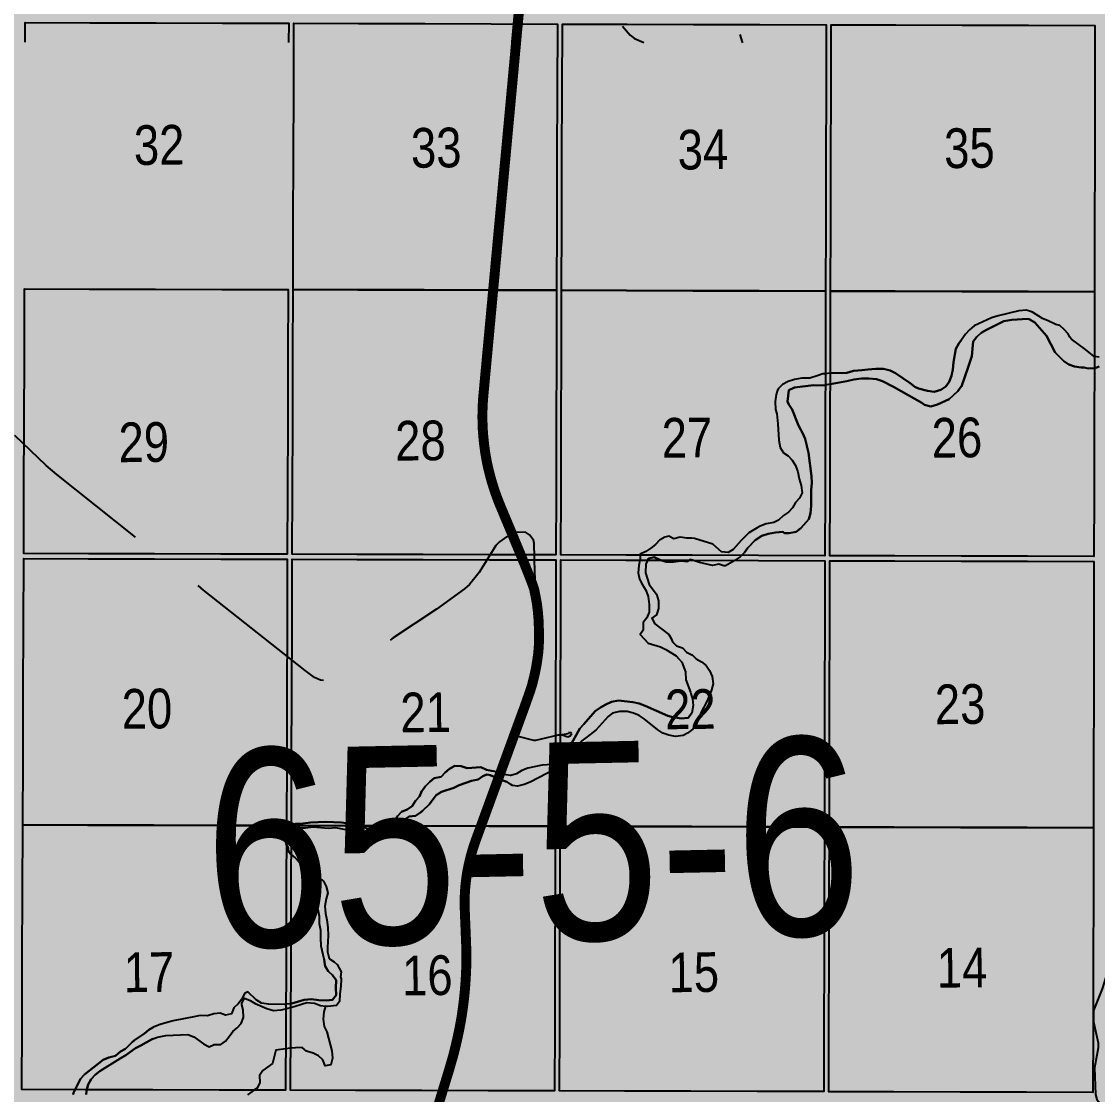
# Model space of a CAD drawing. Extents: x 405326 to 424052, y 6044755 to 6062236.
# Drawn here: x 416348.8 to 416565, y 6050260.4 to 6050475.9 of the extents above; entities that cross this region are included whole.
import ezdxf
from ezdxf.enums import TextEntityAlignment as Align

# ---------------------------------------------------------------- set-up
doc = ezdxf.new("R2010")
doc.units = 0
doc.header["$LTSCALE"] = 5
doc.linetypes.add('DASHED2', pattern=[9.525, 6.35, -3.175])
for name, color, linetype in [('Quarters', 8, 'Continuous'), ('RoadSeg', 57, 'DASHED2'), ('ROUTE-MAP-HWY', 2, 'Continuous'), ('T-WATER', 160, 'Continuous'), ('T-WATER-T', 170, 'Continuous')]:
    doc.layers.add(name, color=color, linetype=linetype)
doc.layers.add('ROUTE-MAP-BACKGROUND-H', color=7, linetype='Continuous', true_color=0xf0ebff)
doc.styles.add('120', font='ARIALN.TTF', dxfattribs={"height": 13})
doc.styles.add('TXT', font='ARIALN.TTF', dxfattribs={"height": 0.2})

msp = doc.modelspace()

# ---------------------------------------------------------------- hatches: boundary and pattern name
at = {"layer": 'ROUTE-MAP-BACKGROUND-H'}
h = msp.add_hatch(color=256, dxfattribs=at)
h.dxf.hatch_style = 1
h.paths.add_polyline_path([(417500.313, 6050470.993), (417499.828, 6050583.719), (417489.556, 6051448.866), (416064.545, 6051448.577), (416073.609, 6050477.938), (416071.924, 6050150.968), (416104.424, 6050150.804), (416615.018, 6050150.686), (416614.752, 6050098.449), (417501.84, 6050099.469), (417600.187, 6050099.469), (417600.187, 6050157.259), (417501.84, 6050157.777)])

# ---------------------------------------------------------------- linework, layer by layer
at = {"layer": 'Quarters', "flags": 128}
msp.add_lwpolyline([(416349.551, 6050471.772), (416349.564, 6050475.708), (416362.546, 6050475.674), (416375.861, 6050475.64), (416389.177, 6050475.605), (416402.493, 6050475.571), (416402.481, 6050471.736)], dxfattribs=at)
for points in [[(416456.35, 6050435.304), (416456.315, 6050421.929), (416442.995, 6050421.963), (416429.676, 6050421.998), (416416.357, 6050422.033), (416403.372, 6050422.067), (416403.413, 6050435.442), (416403.454, 6050448.818), (416403.495, 6050462.193), (416403.536, 6050475.568), (416416.515, 6050475.534), (416429.828, 6050475.5), (416443.141, 6050475.465), (416456.454, 6050475.43), (416456.419, 6050462.055), (416456.384, 6050448.68)], [(416510.364, 6050435.162), (416510.334, 6050421.786), (416496.997, 6050421.821), (416483.659, 6050421.856), (416470.322, 6050421.892), (416457.318, 6050421.926), (416457.353, 6050435.301), (416457.388, 6050448.677), (416457.423, 6050462.052), (416457.458, 6050475.428), (416470.456, 6050475.394), (416483.789, 6050475.359), (416497.122, 6050475.325), (416510.455, 6050475.29), (416510.425, 6050461.914), (416510.394, 6050448.538)], [(416564.378, 6050435.021), (416564.353, 6050421.644), (416551.016, 6050421.679), (416537.678, 6050421.714), (416524.341, 6050421.749), (416511.338, 6050421.784), (416511.368, 6050435.16), (416511.398, 6050448.536), (416511.428, 6050461.912), (416511.458, 6050475.288), (416524.456, 6050475.254), (416537.789, 6050475.219), (416551.121, 6050475.185), (416564.454, 6050475.15), (416564.429, 6050461.774), (416564.404, 6050448.397)], [(416402.246, 6050381.944), (416402.206, 6050368.903), (416388.885, 6050368.938), (416375.563, 6050368.973), (416362.242, 6050369.007), (416349.254, 6050369.041), (416349.298, 6050382.082), (416349.343, 6050395.457), (416349.388, 6050408.832), (416349.433, 6050422.208), (416362.416, 6050422.174), (416375.734, 6050422.139), (416389.051, 6050422.105), (416402.368, 6050422.07), (416402.328, 6050408.695), (416402.287, 6050395.319)], [(416456.211, 6050381.802), (416456.177, 6050368.761), (416442.852, 6050368.796), (416429.526, 6050368.831), (416416.201, 6050368.866), (416403.209, 6050368.901), (416403.249, 6050381.941), (416403.29, 6050395.317), (416403.331, 6050408.692), (416403.372, 6050422.067), (416416.357, 6050422.033), (416429.676, 6050421.998), (416442.995, 6050421.963), (416456.315, 6050421.929), (416456.28, 6050408.553), (416456.245, 6050395.177)], [(416510.245, 6050381.658), (416510.216, 6050368.616), (416496.874, 6050368.652), (416483.531, 6050368.688), (416470.188, 6050368.723), (416457.18, 6050368.758), (416457.214, 6050381.799), (416457.249, 6050395.175), (416457.283, 6050408.55), (416457.318, 6050421.926), (416470.322, 6050421.892), (416483.659, 6050421.856), (416496.997, 6050421.821), (416510.334, 6050421.786), (416510.305, 6050408.41), (416510.275, 6050395.034)], [(416564.279, 6050381.514), (416564.254, 6050368.472), (416550.912, 6050368.507), (416537.57, 6050368.543), (416524.227, 6050368.579), (416511.219, 6050368.614), (416511.248, 6050381.655), (416511.278, 6050395.031), (416511.308, 6050408.407), (416511.338, 6050421.784), (416524.341, 6050421.749), (416537.678, 6050421.714), (416551.016, 6050421.679), (416564.353, 6050421.644), (416564.329, 6050408.267), (416564.304, 6050394.891)], [(416402.081, 6050327.774), (416402.04, 6050314.399), (416388.714, 6050314.434), (416375.388, 6050314.468), (416362.062, 6050314.503), (416349.071, 6050314.537), (416349.116, 6050327.912), (416349.161, 6050341.287), (416349.206, 6050354.663), (416349.251, 6050368.038), (416362.238, 6050368.004), (416375.56, 6050367.969), (416388.881, 6050367.935), (416402.203, 6050367.9), (416402.162, 6050354.525), (416402.121, 6050341.15)], [(416456.07, 6050327.631), (416456.036, 6050314.255), (416442.704, 6050314.291), (416429.372, 6050314.326), (416416.04, 6050314.362), (416403.043, 6050314.396), (416403.084, 6050327.772), (416403.125, 6050341.147), (416403.166, 6050354.522), (416403.206, 6050367.897), (416416.198, 6050367.863), (416429.523, 6050367.828), (416442.849, 6050367.793), (416456.174, 6050367.758), (416456.14, 6050354.382), (416456.105, 6050341.007)], [(416510.124, 6050327.485), (416510.095, 6050314.109), (416496.747, 6050314.145), (416483.4, 6050314.181), (416470.052, 6050314.218), (416457.039, 6050314.253), (416457.074, 6050327.628), (416457.108, 6050341.004), (416457.143, 6050354.379), (416457.178, 6050367.755), (416470.186, 6050367.72), (416483.529, 6050367.684), (416496.871, 6050367.649), (416510.214, 6050367.613), (416510.184, 6050354.237), (416510.154, 6050340.861)], [(416564.178, 6050327.339), (416564.153, 6050313.962), (416550.806, 6050313.998), (416537.458, 6050314.035), (416524.111, 6050314.071), (416511.098, 6050314.106), (416511.128, 6050327.482), (416511.157, 6050340.858), (416511.187, 6050354.234), (416511.217, 6050367.61), (416524.225, 6050367.576), (416537.568, 6050367.54), (416550.91, 6050367.504), (416564.253, 6050367.469), (416564.228, 6050354.092), (416564.203, 6050340.715)], [(416401.917, 6050274.273), (416401.877, 6050261.232), (416388.548, 6050261.267), (416375.218, 6050261.302), (416361.888, 6050261.336), (416348.892, 6050261.37), (416348.936, 6050274.411), (416348.981, 6050287.786), (416349.026, 6050301.162), (416349.071, 6050314.537), (416362.062, 6050314.503), (416375.388, 6050314.468), (416388.714, 6050314.434), (416402.04, 6050314.399), (416401.999, 6050301.024), (416401.958, 6050287.648)], [(416455.932, 6050274.129), (416455.898, 6050261.088), (416442.56, 6050261.123), (416429.222, 6050261.159), (416415.884, 6050261.195), (416402.881, 6050261.23), (416402.921, 6050274.27), (416402.961, 6050287.646), (416403.002, 6050301.021), (416403.043, 6050314.396), (416416.04, 6050314.362), (416429.372, 6050314.326), (416442.704, 6050314.291), (416456.036, 6050314.255), (416456.001, 6050300.88), (416455.966, 6050287.504)], [(416510.005, 6050273.981), (416509.976, 6050260.939), (416496.624, 6050260.976), (416483.272, 6050261.013), (416469.919, 6050261.049), (416456.901, 6050261.085), (416456.935, 6050274.126), (416456.97, 6050287.502), (416457.004, 6050300.877), (416457.039, 6050314.253), (416470.052, 6050314.218), (416483.4, 6050314.181), (416496.747, 6050314.145), (416510.095, 6050314.109), (416510.065, 6050300.733), (416510.035, 6050287.357)], [(416564.078, 6050273.832), (416564.054, 6050260.79), (416550.702, 6050260.827), (416537.35, 6050260.863), (416523.997, 6050260.9), (416510.979, 6050260.936), (416511.009, 6050273.978), (416511.038, 6050287.354), (416511.068, 6050300.73), (416511.098, 6050314.106), (416524.111, 6050314.071), (416537.458, 6050314.035), (416550.806, 6050313.998), (416564.153, 6050313.962), (416564.128, 6050300.585), (416564.103, 6050287.209)]]:
    msp.add_lwpolyline(points, close=True, dxfattribs=at)
at = {"layer": 'RoadSeg'}
for p, q in [((416446.248, 6050372.397), (416447.372, 6050372.969)), ((416447.372, 6050372.969), (416448.092, 6050373.268)), ((416448.499, 6050332.326), (416447.78, 6050332.548))]:
    msp.add_line(p, q, dxfattribs=at)
at = {"layer": 'RoadSeg', "flags": 128}
for points in [[(416446.248, 6050372.397), (416444.805, 6050371.402), (416444.122, 6050370.655), (416440.779, 6050365.228), (416438.834, 6050362.825), (416437.788, 6050361.937), (416432.153, 6050357.858), (416423.494, 6050352.085), (416412.187, 6050344.126), (416411.464, 6050343.712), (416410.139, 6050343.45), (416408.905, 6050343.59), (416407.663, 6050344.129), (416405.769, 6050345.553), (416385.398, 6050361.718), (416381.673, 6050364.832), (416374.237, 6050370.329), (416355.928, 6050384.942), (416353.794, 6050386.726), (416347.308, 6050392.941), (416342.535, 6050396.798)], [(416452.158, 6050362.011), (416451.922, 6050365.266), (416451.832, 6050371.052), (416451.684, 6050371.748), (416450.863, 6050372.828), (416450.054, 6050373.31), (416448.092, 6050373.268)], [(416452.069, 6050360.54), (416452.199, 6050361.646), (416452.158, 6050362.011)], [(416448.499, 6050332.326), (416451.644, 6050331.528), (416452.142, 6050331.538), (416456.71, 6050332.601), (416457.442, 6050332.616)], [(416630.49, 6050237.639), (416618.77, 6050250.596), (416612.919, 6050256.626), (416609.993, 6050259.69), (416608.764, 6050261.161), (416584.304, 6050286.587), (416578.619, 6050292.62), (416574.233, 6050297.084), (416573.192, 6050297.528), (416572.062, 6050297.503), (416570.711, 6050296.876), (416570.307, 6050296.516), (416569.929, 6050296.094), (416569.619, 6050295.653), (416569.317, 6050295.183), (416568.444, 6050292.436), (416566.91, 6050284.819), (416565.881, 6050281.57), (416564.144, 6050277.241), (416564.159, 6050274.979), (416565.081, 6050270.742), (416565.103, 6050269.71), (416564.39, 6050265.703), (416564.537, 6050260.384), (416564.857, 6050259.393), (416565.201, 6050258.868), (416567.54, 6050256.822), (416568.122, 6050256.036), (416568.509, 6050255.046), (416568.813, 6050253.289), (416568.682, 6050251.623)]]:
    msp.add_lwpolyline(points, dxfattribs=at)
msp.add_lwpolyline([(416457.442, 6050332.616), (416458.548, 6050332.208), (416459.042, 6050332.451), (416459.365, 6050332.924), (416459.229, 6050333.053), (416458.698, 6050333.009), (416458.601, 6050332.841)], close=True, dxfattribs=at)
at = {"layer": 'ROUTE-MAP-HWY', "const_width": 1.996, "flags": 128}
for points in [[(416448.136, 6050471.705), (416451.817, 6050511.601), (416452.059, 6050514.339), (416452.159, 6050516.234), (416452.27, 6050518.782), (416452.318, 6050521.539), (416452.339, 6050526.432), (416452.339, 6050528.997), (416452.347, 6050530.176), (416452.416, 6050544.584), (416452.5, 6050559.848), (416452.635, 6050585.994), (416452.647, 6050588.266)], [(416447.372, 6050372.969), (416445.237, 6050378.055), (416444.947, 6050378.748), (416444.549, 6050379.75), (416444.048, 6050381.104), (416443.701, 6050382.132), (416443.203, 6050383.742), (416442.723, 6050385.571), (416442.379, 6050387.057), (416442.113, 6050388.455), (416441.935, 6050389.565), (416441.743, 6050391), (416441.63, 6050392.105), (416441.566, 6050392.765), (416441.468, 6050394.098), (416441.419, 6050395.51), (416441.409, 6050396.377), (416441.417, 6050397.579), (416441.447, 6050398.638), (416441.487, 6050399.334), (416441.535, 6050400.082), (416441.607, 6050400.891), (416441.697, 6050401.891), (416446.902, 6050457.984), (416449.152, 6050482.373)], [(416452.069, 6050360.54), (416452.057, 6050360.604), (416451.796, 6050361.846), (416451.437, 6050362.918), (416451.073, 6050363.879), (416450.073, 6050366.409), (416448.652, 6050369.873), (416447.746, 6050372.049), (416447.372, 6050372.969)], [(416432.105, 6050256.819), (416434.62, 6050265.019), (416435.534, 6050268.158), (416435.914, 6050269.655), (416436.275, 6050271.199), (416436.586, 6050272.624), (416436.813, 6050273.743), (416437.043, 6050274.962), (416437.176, 6050275.744), (416437.332, 6050276.746), (416437.459, 6050277.632), (416437.581, 6050278.561), (416437.696, 6050279.521), (416437.795, 6050280.459), (416437.877, 6050281.328), (416437.944, 6050282.133), (416438, 6050282.895), (416438.061, 6050283.869), (416438.112, 6050284.848), (416438.145, 6050285.633), (416438.176, 6050286.656), (416438.188, 6050288.042), (416438.17, 6050289.303), (416438.13, 6050290.68), (416438.089, 6050291.732), (416437.877, 6050296.928), (416437.842, 6050298.193), (416437.833, 6050298.916), (416437.833, 6050299.359), (416437.842, 6050299.858), (416437.854, 6050300.302), (416437.877, 6050300.766), (416437.912, 6050301.365), (416437.957, 6050301.956), (416437.994, 6050302.344), (416438.032, 6050302.723), (416438.079, 6050303.135), (416438.12, 6050303.466), (416438.165, 6050303.818), (416438.213, 6050304.142), (416438.265, 6050304.488), (416438.315, 6050304.791), (416438.37, 6050305.115), (416438.45, 6050305.562), (416438.526, 6050305.952), (416438.583, 6050306.248), (416438.655, 6050306.571), (416438.724, 6050306.881), (416438.805, 6050307.232), (416438.886, 6050307.565), (416438.96, 6050307.871), (416439.007, 6050308.046), (416439.086, 6050308.345), (416439.172, 6050308.669), (416439.265, 6050308.991), (416439.369, 6050309.346), (416439.461, 6050309.649), (416439.587, 6050310.047), (416439.692, 6050310.369), (416439.771, 6050310.599), (416439.848, 6050310.823), (416439.93, 6050311.06), (416440.001, 6050311.258), (416440.186, 6050311.772), (416444.155, 6050322.641), (416444.277, 6050322.975), (416444.615, 6050323.902), (416445.349, 6050325.905), (416447.78, 6050332.548), (416448.191, 6050333.671), (416448.858, 6050335.509), (416449.491, 6050337.227), (416449.935, 6050338.433), (416450.964, 6050341.357), (416451.355, 6050342.59), (416451.695, 6050343.903), (416452.055, 6050345.483), (416452.267, 6050346.633), (416452.428, 6050347.644), (416452.607, 6050348.977), (416452.72, 6050350.276), (416452.766, 6050351.553), (416452.767, 6050352.955), (416452.732, 6050354.471), (416452.672, 6050355.904), (416452.538, 6050357.416), (416452.356, 6050358.948), (416452.069, 6050360.54)]]:
    msp.add_lwpolyline(points, dxfattribs=at)
at = {"layer": 'T-WATER', "flags": 128}
for points in [[(416469.535, 6050474.989), (416471.079, 6050473.214), (416471.966, 6050472.525), (416473.824, 6050471.688)], [(416493.146, 6050473.343), (416493.567, 6050471.794), (416493.617, 6050471.675)], [(416565.297, 6050408.472), (416564.294, 6050408.621), (416564.283, 6050408.623), (416562.543, 6050410.024), (416559.72, 6050412.143), (416559.402, 6050412.491), (416559.078, 6050413.199), (416558.29, 6050414.09), (416557.378, 6050414.832), (416556.586, 6050415.049), (416555.064, 6050415.802), (416553.928, 6050416.273), (416551.935, 6050417.529), (416550.698, 6050417.92), (416549.173, 6050417.808), (416544.992, 6050416.808), (416543.661, 6050416.414), (416540.164, 6050414.768), (416539.264, 6050413.986), (416538.47, 6050413.143), (416537.623, 6050411.949), (416537.108, 6050411.223), (416536.517, 6050410.172), (416536.046, 6050407.474), (416535.915, 6050406.026), (416535.603, 6050404.733), (416535.163, 6050403.559), (416534.462, 6050402.609), (416533.478, 6050401.929), (416532.151, 6050401.534)], [(416564.294, 6050408.621), (416564.283, 6050408.623), (416562.543, 6050410.024), (416559.72, 6050412.143), (416559.402, 6050412.491), (416559.078, 6050413.199), (416558.29, 6050414.09), (416557.378, 6050414.832), (416556.586, 6050415.049), (416555.064, 6050415.802), (416553.928, 6050416.273), (416551.935, 6050417.529), (416550.698, 6050417.92), (416549.173, 6050417.808), (416544.992, 6050416.808), (416543.661, 6050416.414), (416540.164, 6050414.768), (416539.264, 6050413.986), (416538.47, 6050413.143), (416537.623, 6050411.949)], [(416565.294, 6050406.644), (416564.623, 6050406.346), (416564.29, 6050406.315), (416563.104, 6050406.203), (416562.271, 6050406.436), (416561.676, 6050406.392), (416560.345, 6050406.626), (416559.172, 6050407.047), (416558.185, 6050407.728), (416556.484, 6050409.423), (416554.717, 6050412.786), (416552.341, 6050415.48), (416551.243, 6050416.103), (416550.909, 6050416.186), (416547.731, 6050415.967), (416546.143, 6050415.72), (416542.674, 6050414.01), (416541.604, 6050413.383), (416540.727, 6050412.585), (416539.989, 6050411.634), (416539.699, 6050408.72), (416538.984, 6050406.507), (416537.622, 6050402.606), (416537.604, 6050402.583), (416536.907, 6050401.685), (416535.17, 6050400.048), (416532.847, 6050398.956), (416531.49, 6050398.603), (416530.21, 6050398.891), (416529.651, 6050399.325), (416523.951, 6050402.558), (416521.801, 6050403.657), (416520.579, 6050404.054), (416519.059, 6050404.208)], [(416537.604, 6050402.583), (416537.622, 6050402.606), (416538.984, 6050406.507), (416539.699, 6050408.72), (416539.989, 6050411.634), (416540.727, 6050412.585), (416541.604, 6050413.383), (416542.674, 6050414.01), (416546.143, 6050415.72), (416547.731, 6050415.967), (416550.909, 6050416.186), (416551.243, 6050416.103), (416552.341, 6050415.48), (416554.717, 6050412.786), (416556.484, 6050409.423), (416558.185, 6050407.728), (416559.172, 6050407.047), (416560.345, 6050406.626), (416561.676, 6050406.392), (416562.271, 6050406.436), (416563.104, 6050406.203), (416564.29, 6050406.315)], [(416511.266, 6050405.266), (416511.404, 6050405.278), (416514.587, 6050405.374), (416515.967, 6050405.737), (416516.807, 6050405.804), (416517.604, 6050405.869), (416518.812, 6050406.054), (416520.466, 6050406.153), (416521.993, 6050406.134), (416523.286, 6050405.826), (416524.38, 6050405.288), (416527.315, 6050403.254), (416528.253, 6050402.549), (416528.977, 6050402.178), (416530.782, 6050401.765), (416532.151, 6050401.534), (416533.478, 6050401.929), (416534.462, 6050402.609), (416535.163, 6050403.559), (416535.603, 6050404.733), (416535.915, 6050406.026), (416536.046, 6050407.474), (416536.517, 6050410.172), (416537.108, 6050411.223), (416537.623, 6050411.949)], [(416564.29, 6050406.315), (416564.623, 6050406.346), (416565.294, 6050406.644)], [(416532.151, 6050401.534), (416530.782, 6050401.765), (416528.977, 6050402.178), (416528.253, 6050402.549), (416527.315, 6050403.254), (416524.38, 6050405.288), (416523.286, 6050405.826), (416521.993, 6050406.134), (416520.466, 6050406.153), (416518.812, 6050406.054), (416517.604, 6050405.869), (416516.807, 6050405.804), (416515.967, 6050405.737), (416514.587, 6050405.374), (416511.404, 6050405.278), (416511.266, 6050405.266), (416510.262, 6050405.174), (416509.793, 6050405.131), (416508.88, 6050404.843), (416507.161, 6050404.301), (416505.594, 6050404.261), (416504.108, 6050404.013), (416502.813, 6050403.58), (416501.683, 6050402.993), (416500.829, 6050402.17), (416500.644, 6050401.639), (416500.411, 6050400.971), (416500.22, 6050399.572), (416500.272, 6050397.977), (416500.579, 6050397.081), (416500.729, 6050395.083), (416500.975, 6050391.828), (416501.219, 6050390.338), (416501.863, 6050389.293), (416502.85, 6050388.65), (416503.645, 6050387.793), (416504.27, 6050386.707), (416504.762, 6050385.478), (416505.038, 6050384.026), (416505.435, 6050382.714), (416505.665, 6050381.236), (416505.118, 6050380.145), (416504.295, 6050379.282), (416503.664, 6050378.249), (416502.888, 6050377.358), (416501.897, 6050376.666), (416500.853, 6050375.733), (416499.944, 6050375.251), (416498.423, 6050375.041), (416497.169, 6050374.572), (416496.571, 6050374.24), (416494.908, 6050373.239), (416493.376, 6050371.638), (416491.806, 6050369.886), (416490.774, 6050369.243), (416489.447, 6050369.408), (416487.666, 6050370.915), (416484.019, 6050372.093), (416483.504, 6050372.115), (416482.457, 6050372.161), (416481.098, 6050372.34), (416479.868, 6050372.028), (416478.834, 6050372.565), (416478.078, 6050372.315), (416476.975, 6050371.721), (416476.196, 6050370.86), (416475.245, 6050370.129), (416474.204, 6050369.459), (416473.063, 6050368.897), (416473.068, 6050368.739), (416473.093, 6050368), (416473.038, 6050367.736), (416473.036, 6050367.725), (416472.817, 6050366.668), (416472.658, 6050365.182), (416472.977, 6050363.869), (416473.549, 6050362.744), (416474.215, 6050361.717), (416474.668, 6050360.449), (416474.907, 6050358.816), (416474.914, 6050357.281), (416474.442, 6050356.127), (416473.719, 6050355.175), (416473.667, 6050354.724), (416473.712, 6050353.681), (416473.092, 6050352.775), (416474.725, 6050351.049), (416477.186, 6050350.291), (416478.264, 6050349.743), (416480.331, 6050348.51), (416481.447, 6050347.213)], [(416510.262, 6050405.174), (416509.793, 6050405.131), (416508.88, 6050404.843), (416507.161, 6050404.301), (416505.594, 6050404.261), (416504.108, 6050404.013), (416502.813, 6050403.58), (416501.683, 6050402.993), (416500.829, 6050402.17), (416500.644, 6050401.639), (416500.411, 6050400.971), (416500.22, 6050399.572), (416500.272, 6050397.977), (416500.579, 6050397.081), (416500.729, 6050395.083)], [(416519.059, 6050404.208), (416517.52, 6050404.211), (416516.023, 6050403.981), (416514.621, 6050403.659), (416511.261, 6050403.076), (416510.257, 6050402.902), (416510.157, 6050402.884), (416508.609, 6050402.773), (416507.943, 6050402.893), (416504.064, 6050402.437), (416502.943, 6050401.863), (416502.706, 6050399.593), (416502.924, 6050398.988), (416503.597, 6050397.975), (416504.79, 6050395.072), (416505.092, 6050394.336), (416505.723, 6050393.279), (416506.233, 6050392.071), (416506.907, 6050389.25), (416507.478, 6050384.615), (416507.547, 6050383.243), (416507.413, 6050381.792), (416507.434, 6050378.626), (416507.332, 6050377.159), (416506.957, 6050375.932), (416505.341, 6050374.177), (416504.428, 6050373.39), (416503.017, 6050373.133), (416502.118, 6050373.132), (416501.734, 6050373.408), (416500.259, 6050373.261), (416498.79, 6050373.012), (416497.531, 6050372.575), (416496.208, 6050371.733), (416494.75, 6050370.179), (416494.021, 6050369.242), (416493.455, 6050368.685), (416493.173, 6050368.407), (416492.163, 6050367.685), (416492.089, 6050367.632), (416490.216, 6050366.575), (416489.883, 6050366.563), (416488.909, 6050366.932), (416487.597, 6050366.657), (416485.041, 6050367.269), (416483.607, 6050367.708), (416483.115, 6050367.859), (416482.933, 6050367.71), (416482.648, 6050367.476), (416481.281, 6050367.597), (416479.776, 6050367.407), (416478.306, 6050367.395), (416477.239, 6050367.725), (416477.047, 6050367.784), (416475.934, 6050368.308), (416474.779, 6050368.04), (416474.616, 6050367.732), (416474.213, 6050366.967), (416474.158, 6050365.201), (416474.916, 6050362.812), (416476.381, 6050360.854), (416476.804, 6050359.538), (416476.742, 6050358.007), (416476.373, 6050356.765), (416475.414, 6050356.044), (416476.024, 6050354.953), (416478.82, 6050352.756), (416479.352, 6050351.958), (416479.575, 6050351.333), (416480.395, 6050350.488), (416481.618, 6050350.131), (416482.43, 6050349.255), (416483.448, 6050348.728), (416483.51, 6050348.696), (416484.353, 6050347.868), (416485.42, 6050347.281), (416486.346, 6050346.549), (416487.04, 6050345.554), (416487.569, 6050344.37), (416487.729, 6050342.891), (416487.419, 6050341.637), (416487.138, 6050340.947), (416486.469, 6050339.306), (416485.354, 6050337.146), (416484.399, 6050334.842), (416483.667, 6050333.745), (416483.411, 6050333.559), (416482.595, 6050332.965), (416481.723, 6050332.491), (416480.195, 6050332.319), (416478.828, 6050332.531)], [(416504.79, 6050395.072), (416503.597, 6050397.975), (416502.924, 6050398.988), (416502.706, 6050399.593), (416502.943, 6050401.863), (416504.064, 6050402.437), (416507.943, 6050402.893), (416508.609, 6050402.773), (416510.157, 6050402.884), (416510.257, 6050402.902)], [(416511.261, 6050403.076), (416514.621, 6050403.659), (416516.023, 6050403.981), (416517.52, 6050404.211), (416519.059, 6050404.208), (416520.579, 6050404.054), (416521.801, 6050403.657), (416523.951, 6050402.558), (416529.651, 6050399.325), (416530.21, 6050398.891), (416531.49, 6050398.603), (416532.847, 6050398.956), (416535.17, 6050400.048), (416536.907, 6050401.685), (416537.604, 6050402.583)], [(416500.729, 6050395.083), (416500.975, 6050391.828), (416501.219, 6050390.338), (416501.863, 6050389.293), (416502.85, 6050388.65), (416503.645, 6050387.793), (416504.27, 6050386.707), (416504.762, 6050385.478), (416505.038, 6050384.026), (416505.435, 6050382.714), (416505.665, 6050381.236), (416505.118, 6050380.145), (416504.295, 6050379.282), (416503.664, 6050378.249), (416502.888, 6050377.358), (416501.897, 6050376.666), (416500.853, 6050375.733), (416499.944, 6050375.251), (416498.423, 6050375.041), (416497.169, 6050374.572), (416496.571, 6050374.24), (416494.908, 6050373.239), (416493.376, 6050371.638), (416491.806, 6050369.886), (416490.774, 6050369.243), (416489.447, 6050369.408), (416487.666, 6050370.915), (416484.019, 6050372.093), (416483.504, 6050372.115)], [(416493.455, 6050368.685), (416494.021, 6050369.242), (416494.75, 6050370.179), (416496.208, 6050371.733), (416497.531, 6050372.575), (416498.79, 6050373.012), (416500.259, 6050373.261), (416501.734, 6050373.408), (416502.118, 6050373.132), (416503.017, 6050373.133), (416504.428, 6050373.39), (416505.341, 6050374.177), (416506.957, 6050375.932), (416507.332, 6050377.159), (416507.434, 6050378.626), (416507.413, 6050381.792), (416507.547, 6050383.243), (416507.478, 6050384.615), (416506.907, 6050389.25), (416506.233, 6050392.071), (416505.723, 6050393.279), (416505.092, 6050394.336), (416504.79, 6050395.072)], [(416483.504, 6050372.115), (416482.457, 6050372.161), (416481.098, 6050372.34), (416479.868, 6050372.028), (416478.834, 6050372.565), (416478.078, 6050372.315), (416476.975, 6050371.721), (416476.196, 6050370.86), (416475.245, 6050370.129), (416474.204, 6050369.459), (416473.063, 6050368.897), (416473.068, 6050368.739)], [(416473.038, 6050367.736), (416473.036, 6050367.725), (416472.817, 6050366.668), (416472.658, 6050365.182), (416472.977, 6050363.869), (416473.549, 6050362.744), (416474.215, 6050361.717), (416474.668, 6050360.449), (416474.907, 6050358.816), (416474.914, 6050357.281), (416474.442, 6050356.127), (416473.719, 6050355.175), (416473.667, 6050354.724), (416473.712, 6050353.681), (416473.092, 6050352.775), (416474.725, 6050351.049), (416477.186, 6050350.291), (416478.264, 6050349.743), (416480.331, 6050348.51), (416481.447, 6050347.213), (416482.173, 6050345.26), (416482.266, 6050343.668), (416483.221, 6050341.188), (416483.286, 6050340.957)], [(416473.068, 6050368.739), (416473.093, 6050368), (416473.038, 6050367.736)], [(416474.616, 6050367.732), (416474.213, 6050366.967), (416474.158, 6050365.201), (416474.916, 6050362.812), (416476.381, 6050360.854), (416476.804, 6050359.538), (416476.742, 6050358.007), (416476.373, 6050356.765), (416475.414, 6050356.044), (416476.024, 6050354.953), (416478.82, 6050352.756), (416479.352, 6050351.958), (416479.575, 6050351.333), (416480.395, 6050350.488), (416481.618, 6050350.131), (416482.43, 6050349.255), (416483.448, 6050348.728)], [(416474.616, 6050367.732), (416474.779, 6050368.04), (416475.934, 6050368.308), (416477.047, 6050367.784), (416477.239, 6050367.725)], [(416477.239, 6050367.725), (416478.306, 6050367.395), (416479.776, 6050367.407), (416481.281, 6050367.597), (416482.648, 6050367.476), (416482.933, 6050367.71)], [(416482.933, 6050367.71), (416483.115, 6050367.859), (416483.607, 6050367.708)], [(416493.455, 6050368.685), (416493.173, 6050368.407), (416492.163, 6050367.685)], [(416492.163, 6050367.685), (416492.089, 6050367.632), (416490.216, 6050366.575), (416489.883, 6050366.563), (416488.909, 6050366.932), (416487.597, 6050366.657), (416485.041, 6050367.269), (416483.607, 6050367.708)], [(416483.448, 6050348.728), (416483.51, 6050348.696), (416484.353, 6050347.868), (416485.42, 6050347.281), (416486.346, 6050346.549), (416487.04, 6050345.554), (416487.569, 6050344.37), (416487.729, 6050342.891), (416487.419, 6050341.637), (416487.138, 6050340.947)], [(416481.447, 6050347.213), (416482.173, 6050345.26), (416482.266, 6050343.668), (416483.221, 6050341.188), (416483.286, 6050340.957), (416483.428, 6050340.45), (416483.602, 6050339.831), (416483.728, 6050338.527), (416483.483, 6050336.992), (416483.42, 6050336.908), (416482.767, 6050336.039), (416481.341, 6050335.901), (416479.353, 6050336.274), (416478.633, 6050336.446), (416474.1, 6050338.452), (416472.914, 6050338.907), (416471.592, 6050339.198), (416468.738, 6050339.522), (416467.343, 6050339.282), (416466.19, 6050338.73), (416465.136, 6050338.107), (416464.068, 6050337.35), (416461.797, 6050334.761), (416460.956, 6050333.923), (416459.912, 6050331.973), (416458.529, 6050329.611), (416457.754, 6050328.73), (416457.04, 6050328.062), (416456.034, 6050327.121), (416456.022, 6050327.11), (416455.392, 6050326.647), (416453.377, 6050326.499), (416450.523, 6050325.92), (416449.296, 6050325.43), (416448.26, 6050324.762), (416447.125, 6050324.449), (416447.06, 6050324.431), (416446.16, 6050324.607), (416445.728, 6050324.691), (416445.494, 6050324.758), (416443.585, 6050325.305), (416443.223, 6050325.408), (416442.212, 6050325.578), (416441.053, 6050326.112), (416438.337, 6050325.911), (416437.129, 6050326.312), (416435.836, 6050326.384), (416434.763, 6050325.816), (416433.889, 6050325.033), (416433.106, 6050324.165), (416431.74, 6050323.906), (416430.81, 6050323.169), (416429.971, 6050322.343), (416429.357, 6050321.533), (416429.247, 6050321.387), (416428.733, 6050320.224), (416427.937, 6050319.345), (416427.29, 6050318.303), (416426.32, 6050317.614), (416425.125, 6050317.167), (416424.321, 6050316.302), (416423.685, 6050315.266), (416422.85, 6050314.425), (416422.807, 6050314.367), (416422.137, 6050313.476), (416421.027, 6050312.935), (416419.62, 6050313.089), (416418.55, 6050313.681), (416417.305, 6050314.127), (416416.23, 6050314.385), (416414.571, 6050314.783), (416413.083, 6050315.011), (416409.938, 6050315.175), (416406.846, 6050314.996), (416405.428, 6050314.781), (416403.843, 6050314.729), (416403.008, 6050314.525), (416402.518, 6050314.405), (416402.003, 6050313.896), (416401.667, 6050313.563), (416401.38, 6050312.2), (416401.993, 6050310.73), (416402.357, 6050309.859), (416402.449, 6050309.213), (416402.894, 6050308.654), (416402.99, 6050308.574), (416403.784, 6050307.913), (416404.56, 6050307.039), (416406.007, 6050305.173), (416407.164, 6050303.015), (416407.648, 6050300.22)], [(416487.138, 6050340.947), (416486.469, 6050339.306), (416485.354, 6050337.146), (416484.399, 6050334.842), (416483.667, 6050333.745), (416483.411, 6050333.559)], [(416483.428, 6050340.45), (416483.602, 6050339.831), (416483.728, 6050338.527), (416483.483, 6050336.992), (416483.42, 6050336.908)], [(416457.04, 6050328.062), (416457.754, 6050328.73), (416458.529, 6050329.611), (416459.912, 6050331.973), (416460.956, 6050333.923), (416461.797, 6050334.761), (416464.068, 6050337.35), (416465.136, 6050338.107), (416466.19, 6050338.73), (416467.343, 6050339.282), (416468.738, 6050339.522), (416471.592, 6050339.198), (416472.914, 6050338.907), (416474.1, 6050338.452), (416478.633, 6050336.446), (416479.353, 6050336.274), (416481.341, 6050335.901), (416482.767, 6050336.039), (416483.42, 6050336.908)], [(416478.828, 6050332.531), (416477.643, 6050332.98), (416476.617, 6050333.611), (416473.868, 6050335.854), (416472.868, 6050336.484), (416471.729, 6050336.949), (416470.461, 6050337.294), (416468.919, 6050337.306), (416467.508, 6050337.002), (416466.64, 6050336.29), (416464.242, 6050333.653), (416462.433, 6050332.224), (416461.362, 6050331.425), (416459.747, 6050329.685), (416458.286, 6050327.801), (416457.035, 6050326.466), (416456.661, 6050326.066), (416456.03, 6050325.738), (416451.015, 6050323.131), (416449.817, 6050322.615), (416448.475, 6050322.296), (416447.452, 6050322.44), (416447.118, 6050322.644), (416446.281, 6050323.155), (416445.719, 6050323.385), (416445.092, 6050323.641), (416442.935, 6050324.524), (416442.721, 6050324.612), (416442.28, 6050324.689), (416441.511, 6050324.315), (416440.523, 6050323.661), (416439.195, 6050323.362), (416436.752, 6050322.492), (416435.649, 6050321.952), (416433.168, 6050321.151), (416432.139, 6050320.536), (416430.722, 6050318.597), (416429.346, 6050317.37), (416428.961, 6050317.028), (416427.944, 6050316.368), (416426.664, 6050316.217), (416425.715, 6050315.546), (416424.366, 6050314.363), (416423.924, 6050313.976), (416423.004, 6050313.237), (416421.967, 6050312.614), (416420.572, 6050312.374), (416418.915, 6050312.411), (416417.49, 6050312.663), (416416.213, 6050313.062), (416411.948, 6050313.921), (416410.474, 6050313.834), (416407.305, 6050314.064), (416405.846, 6050313.886), (416404.28, 6050313.852), (416403.95, 6050313.725), (416403.139, 6050313.215), (416403.02, 6050311.791), (416403.429, 6050310.095), (416403.931, 6050309.372), (416405.728, 6050307.793), (416406.742, 6050307.126), (416407.582, 6050306.298), (416407.986, 6050305.059), (416408.579, 6050304.019), (416409.458, 6050303.251), (416410, 6050302.164), (416410.368, 6050300.889), (416409.984, 6050299.702), (416409.753, 6050298.231), (416409.853, 6050296.7), (416410.147, 6050295.49), (416410.354, 6050293.903), (416410.396, 6050292.316), (416410.254, 6050289.869), (416410.264, 6050289.026), (416410.589, 6050287.709), (416410.681, 6050287.649), (416411.609, 6050287.038), (416412.255, 6050286.486), (416413.029, 6050285.043), (416412.895, 6050283.993), (416413.041, 6050283.604), (416412.951, 6050282.102), (416412.759, 6050280.615), (416412.686, 6050279.029), (416412.064, 6050278.247), (416410.353, 6050278.024), (416409.894, 6050278.098)], [(416483.411, 6050333.559), (416482.595, 6050332.965), (416481.723, 6050332.491), (416480.195, 6050332.319), (416478.828, 6050332.531), (416477.643, 6050332.98), (416476.617, 6050333.611), (416473.868, 6050335.854), (416472.868, 6050336.484), (416471.729, 6050336.949), (416470.461, 6050337.294), (416468.919, 6050337.306), (416467.508, 6050337.002), (416466.64, 6050336.29), (416464.242, 6050333.653), (416462.433, 6050332.224), (416461.362, 6050331.425), (416459.747, 6050329.685), (416458.286, 6050327.801), (416457.035, 6050326.466)], [(416456.034, 6050327.121), (416456.022, 6050327.11), (416455.392, 6050326.647), (416453.377, 6050326.499), (416450.523, 6050325.92), (416449.296, 6050325.43), (416448.26, 6050324.762), (416447.125, 6050324.449)], [(416429.346, 6050317.37), (416430.722, 6050318.597), (416432.139, 6050320.536), (416433.168, 6050321.151), (416435.649, 6050321.952), (416436.752, 6050322.492), (416439.195, 6050323.362), (416440.523, 6050323.661), (416441.511, 6050324.315), (416442.28, 6050324.689), (416442.721, 6050324.612), (416442.935, 6050324.524)], [(416429.357, 6050321.533), (416429.971, 6050322.343), (416430.81, 6050323.169), (416431.74, 6050323.906), (416433.106, 6050324.165), (416433.889, 6050325.033), (416434.763, 6050325.816), (416435.836, 6050326.384), (416437.129, 6050326.312), (416438.337, 6050325.911), (416441.053, 6050326.112), (416442.212, 6050325.578), (416443.223, 6050325.408), (416443.585, 6050325.305)], [(416442.935, 6050324.524), (416445.092, 6050323.641), (416445.719, 6050323.385), (416446.281, 6050323.155), (416447.118, 6050322.644)], [(416447.125, 6050324.449), (416447.06, 6050324.431), (416446.16, 6050324.607), (416445.728, 6050324.691), (416445.494, 6050324.758), (416443.585, 6050325.305)], [(416456.03, 6050325.738), (416451.015, 6050323.131), (416449.817, 6050322.615), (416448.475, 6050322.296), (416447.452, 6050322.44), (416447.118, 6050322.644)], [(416457.035, 6050326.466), (416456.661, 6050326.066), (416456.03, 6050325.738)], [(416422.807, 6050314.367), (416422.85, 6050314.425), (416423.685, 6050315.266), (416424.321, 6050316.302), (416425.125, 6050317.167), (416426.32, 6050317.614), (416427.29, 6050318.303), (416427.937, 6050319.345), (416428.733, 6050320.224), (416429.247, 6050321.387), (416429.357, 6050321.533)], [(416424.366, 6050314.363), (416425.715, 6050315.546), (416426.664, 6050316.217), (416427.944, 6050316.368), (416428.961, 6050317.028), (416429.346, 6050317.37)], [(416402.003, 6050313.896), (416401.667, 6050313.563), (416401.38, 6050312.2), (416401.993, 6050310.73)], [(416403.008, 6050314.525), (416402.518, 6050314.405), (416402.003, 6050313.896)], [(416403.008, 6050314.525), (416403.843, 6050314.729), (416405.428, 6050314.781), (416406.846, 6050314.996), (416409.938, 6050315.175), (416413.083, 6050315.011), (416414.571, 6050314.783), (416416.23, 6050314.385)], [(416424.366, 6050314.363), (416423.924, 6050313.976), (416423.004, 6050313.237), (416421.967, 6050312.614), (416420.572, 6050312.374), (416418.915, 6050312.411), (416417.49, 6050312.663), (416416.213, 6050313.062), (416411.948, 6050313.921), (416410.474, 6050313.834), (416407.305, 6050314.064), (416405.846, 6050313.886), (416404.28, 6050313.852), (416403.95, 6050313.725), (416403.139, 6050313.215), (416403.02, 6050311.791), (416403.429, 6050310.095), (416403.931, 6050309.372), (416405.728, 6050307.793), (416406.742, 6050307.126), (416407.582, 6050306.298), (416407.986, 6050305.059), (416408.579, 6050304.019), (416409.458, 6050303.251), (416410, 6050302.164), (416410.368, 6050300.889), (416409.984, 6050299.702), (416409.753, 6050298.231), (416409.853, 6050296.7), (416410.147, 6050295.49), (416410.354, 6050293.903), (416410.396, 6050292.316), (416410.254, 6050289.869), (416410.264, 6050289.026), (416410.589, 6050287.709), (416410.681, 6050287.649)], [(416422.807, 6050314.367), (416422.137, 6050313.476), (416421.027, 6050312.935), (416419.62, 6050313.089), (416418.55, 6050313.681), (416417.305, 6050314.127), (416416.23, 6050314.385)], [(416402.99, 6050308.574), (416402.894, 6050308.654), (416402.449, 6050309.213), (416402.357, 6050309.859), (416401.993, 6050310.73)], [(416402.99, 6050308.574), (416403.784, 6050307.913), (416404.56, 6050307.039), (416406.007, 6050305.173), (416407.164, 6050303.015), (416407.648, 6050300.22), (416408.416, 6050297.292), (416408.626, 6050296.167), (416408.612, 6050294.735), (416408.898, 6050293.371), (416408.868, 6050291.801), (416408.951, 6050290.242), (416409.574, 6050287.652)], [(416407.648, 6050300.22), (416408.416, 6050297.292), (416408.626, 6050296.167), (416408.612, 6050294.735), (416408.898, 6050293.371), (416408.868, 6050291.801), (416408.951, 6050290.242), (416409.574, 6050287.652), (416409.594, 6050287.568), (416409.76, 6050286.493), (416409.811, 6050286.16), (416410.45, 6050285.137), (416411.303, 6050284.324), (416412.029, 6050283.367), (416411.935, 6050281.813), (416412.02, 6050280.328), (416411.294, 6050279.385), (416410.108, 6050279.277), (416408.547, 6050279.345), (416407.058, 6050279.551), (416405.592, 6050279.392), (416403.095, 6050278.636), (416402.899, 6050278.612), (416401.895, 6050278.484), (416401.662, 6050278.454), (416398.42, 6050278.483), (416396.996, 6050278.749), (416395.974, 6050279.388), (416394.257, 6050281.004), (416393.589, 6050280.681), (416393.044, 6050279.54), (416392.318, 6050278.593), (416391.474, 6050277.792), (416391.025, 6050276.563), (416389.786, 6050276.282), (416388.746, 6050276.724), (416387.455, 6050276.559), (416386.199, 6050276.172), (416384.693, 6050276.246), (416383.75, 6050276.055), (416379.252, 6050275.146), (416377.823, 6050274.746), (416376.637, 6050274.451), (416375.462, 6050273.98), (416375.223, 6050273.847), (416374.398, 6050273.388), (416373.517, 6050272.601), (416371.502, 6050271.278), (416371.069, 6050270.889), (416369.682, 6050269.513), (416368.709, 6050268.983), (416367.719, 6050268.131), (416366.378, 6050267.819), (416365.208, 6050267.323), (416362.377, 6050265.139), (416361.495, 6050264.359), (416360.699, 6050263.497), (416359.599, 6050261.366), (416359.252, 6050260.695), (416359.176, 6050260.364)], [(416402.899, 6050278.612), (416403.095, 6050278.636), (416405.592, 6050279.392), (416407.058, 6050279.551), (416408.547, 6050279.345), (416410.108, 6050279.277), (416411.294, 6050279.385), (416412.02, 6050280.328), (416411.935, 6050281.813), (416412.029, 6050283.367), (416411.303, 6050284.324), (416410.45, 6050285.137), (416409.811, 6050286.16), (416409.76, 6050286.493), (416409.594, 6050287.568), (416409.574, 6050287.652)], [(416410.681, 6050287.649), (416411.609, 6050287.038), (416412.255, 6050286.486), (416413.029, 6050285.043), (416412.895, 6050283.993), (416413.041, 6050283.604), (416412.951, 6050282.102), (416412.759, 6050280.615), (416412.686, 6050279.029), (416412.064, 6050278.247), (416410.353, 6050278.024), (416409.894, 6050278.098)], [(416361.813, 6050260.357), (416361.869, 6050261.016), (416361.954, 6050261.36), (416362.204, 6050262.382), (416362.79, 6050263.477), (416363.607, 6050264.327), (416364.562, 6050265.04), (416368.601, 6050267.576), (416369.772, 6050268.253), (416371.688, 6050269.658), (416372.802, 6050270.214), (416374.922, 6050271.425), (416375.215, 6050271.533), (416376.124, 6050271.866), (416377.832, 6050272.19), (416382.225, 6050272.403), (416383.447, 6050271.943), (416385.381, 6050270.514), (416386.485, 6050269.938), (416387.522, 6050270.438), (416388.823, 6050270.383), (416389.803, 6050271.081), (416390.56, 6050272.002), (416391.235, 6050272.995), (416392.139, 6050273.774), (416392.961, 6050274.619), (416393.381, 6050275.84), (416393.345, 6050277.377), (416393.088, 6050278.377), (416393.104, 6050278.71), (416393.611, 6050279.746), (416394.721, 6050279.22), (416395.745, 6050278.617), (416398.116, 6050277.623), (416399.455, 6050277.272), (416400.977, 6050277.354), (416401.892, 6050277.582), (416402.296, 6050277.682), (416402.896, 6050277.864), (416406.108, 6050278.837), (416407.64, 6050278.712), (416408.896, 6050278.26), (416409.894, 6050278.098)], [(416375.215, 6050271.533), (416376.124, 6050271.866), (416377.832, 6050272.19), (416382.225, 6050272.403), (416383.447, 6050271.943), (416385.381, 6050270.514), (416386.485, 6050269.938), (416387.522, 6050270.438), (416388.823, 6050270.383), (416389.803, 6050271.081), (416390.56, 6050272.002), (416391.235, 6050272.995), (416392.139, 6050273.774), (416392.961, 6050274.619), (416393.381, 6050275.84), (416393.345, 6050277.377), (416393.088, 6050278.377), (416393.104, 6050278.71), (416393.611, 6050279.746), (416394.721, 6050279.22), (416395.745, 6050278.617), (416398.116, 6050277.623), (416399.455, 6050277.272), (416400.977, 6050277.354), (416401.892, 6050277.582)], [(416401.895, 6050278.484), (416401.662, 6050278.454), (416398.42, 6050278.483), (416396.996, 6050278.749), (416395.974, 6050279.388), (416394.257, 6050281.004), (416393.589, 6050280.681), (416393.044, 6050279.54), (416392.318, 6050278.593), (416391.474, 6050277.792), (416391.025, 6050276.563), (416389.786, 6050276.282), (416388.746, 6050276.724), (416387.455, 6050276.559), (416386.199, 6050276.172), (416384.693, 6050276.246), (416383.75, 6050276.055), (416379.252, 6050275.146), (416377.823, 6050274.746), (416376.637, 6050274.451), (416375.462, 6050273.98), (416375.223, 6050273.847)], [(416409.894, 6050278.098), (416409.528, 6050276.997), (416409.442, 6050275.483), (416409.607, 6050274.06), (416410.117, 6050272.935), (416411.176, 6050269.107), (416411.321, 6050267.648), (416410.941, 6050266.347), (416409.785, 6050266.127), (416409.353, 6050267.333), (416408.484, 6050268.121), (416407.404, 6050268.693), (416406.091, 6050269.063), (416405.187, 6050269.816), (416403.829, 6050269.774), (416402.871, 6050269.657), (416401.868, 6050269.533), (416399.883, 6050269.289), (416399.204, 6050266.616), (416397.309, 6050265.213), (416396.656, 6050264.172), (416396.672, 6050262.77), (416396.167, 6050261.621), (416395.608, 6050261.272), (416395.141, 6050260.981), (416394.217, 6050260.273)], [(416401.892, 6050277.582), (416402.296, 6050277.682), (416402.896, 6050277.864)], [(416402.896, 6050277.864), (416406.108, 6050278.837), (416407.64, 6050278.712), (416408.896, 6050278.26), (416409.894, 6050278.098)], [(416359.599, 6050261.366), (416360.699, 6050263.497), (416361.495, 6050264.359), (416362.377, 6050265.139), (416365.208, 6050267.323), (416366.378, 6050267.819), (416367.719, 6050268.131), (416368.709, 6050268.983), (416369.682, 6050269.513), (416371.069, 6050270.889), (416371.502, 6050271.278), (416373.517, 6050272.601), (416374.398, 6050273.388), (416375.223, 6050273.847)], [(416375.215, 6050271.533), (416374.922, 6050271.425), (416372.802, 6050270.214), (416371.688, 6050269.658), (416369.772, 6050268.253), (416368.601, 6050267.576), (416364.562, 6050265.04), (416363.607, 6050264.327), (416362.79, 6050263.477), (416362.204, 6050262.382), (416361.954, 6050261.36)], [(416359.176, 6050260.364), (416359.252, 6050260.695), (416359.599, 6050261.366)], [(416361.954, 6050261.36), (416361.869, 6050261.016), (416361.813, 6050260.357)]]:
    msp.add_lwpolyline(points, dxfattribs=at)

# ---------------------------------------------------------------- texts
at = {"layer": 'RoadSeg', "style": '120'}
for s, height, rotation, p in [('32', 7.967, 0.67212, (416371.437, 6050447.097)), ('33', 7.967, 0.67212, (416427.093, 6050446.547)), ('34', 7.967, 0.67212, (416480.667, 6050446.177)), ('35', 7.967, 0.67212, (416534.199, 6050446.472)), ('28', 7.967, 0.67212, (416423.918, 6050387.698)), ('27', 7.967, 0.67212, (416477.472, 6050388.284)), ('26', 7.967, 0.67212, (416531.698, 6050388.294)), ('29', 7.967, 0.67212, (416368.35, 6050387.384)), ('20', 7.967, 0.67212, (416368.99, 6050333.837)), ('22', 7.967, 0.67212, (416478.136, 6050333.735)), ('23', 7.967, 0.67212, (416532.326, 6050334.747)), ('21', 7.967, 0.67212, (416424.962, 6050333.111)), ('65-5-6', 39.8351, 1.17937, (416385.998, 6050289.807)), ('17', 7.967, 0.67212, (416369.382, 6050280.907)), ('16', 7.967, 0.67212, (416425.304, 6050280.267)), ('15', 7.967, 0.67212, (416478.834, 6050280.895)), ('14', 7.967, 0.67212, (416532.729, 6050281.817))]:
    msp.add_text(s, height=height, rotation=rotation, dxfattribs=at).set_placement(p)
at = {"layer": 'T-WATER-T', "style": 'TXT'}
msp.add_text('CUTBANK RIVER', height=0.50387, rotation=296.81297, dxfattribs=at).set_placement((416407.439, 6050303.607), align=Align.CENTER)

doc.saveas('drawing.dxf')
